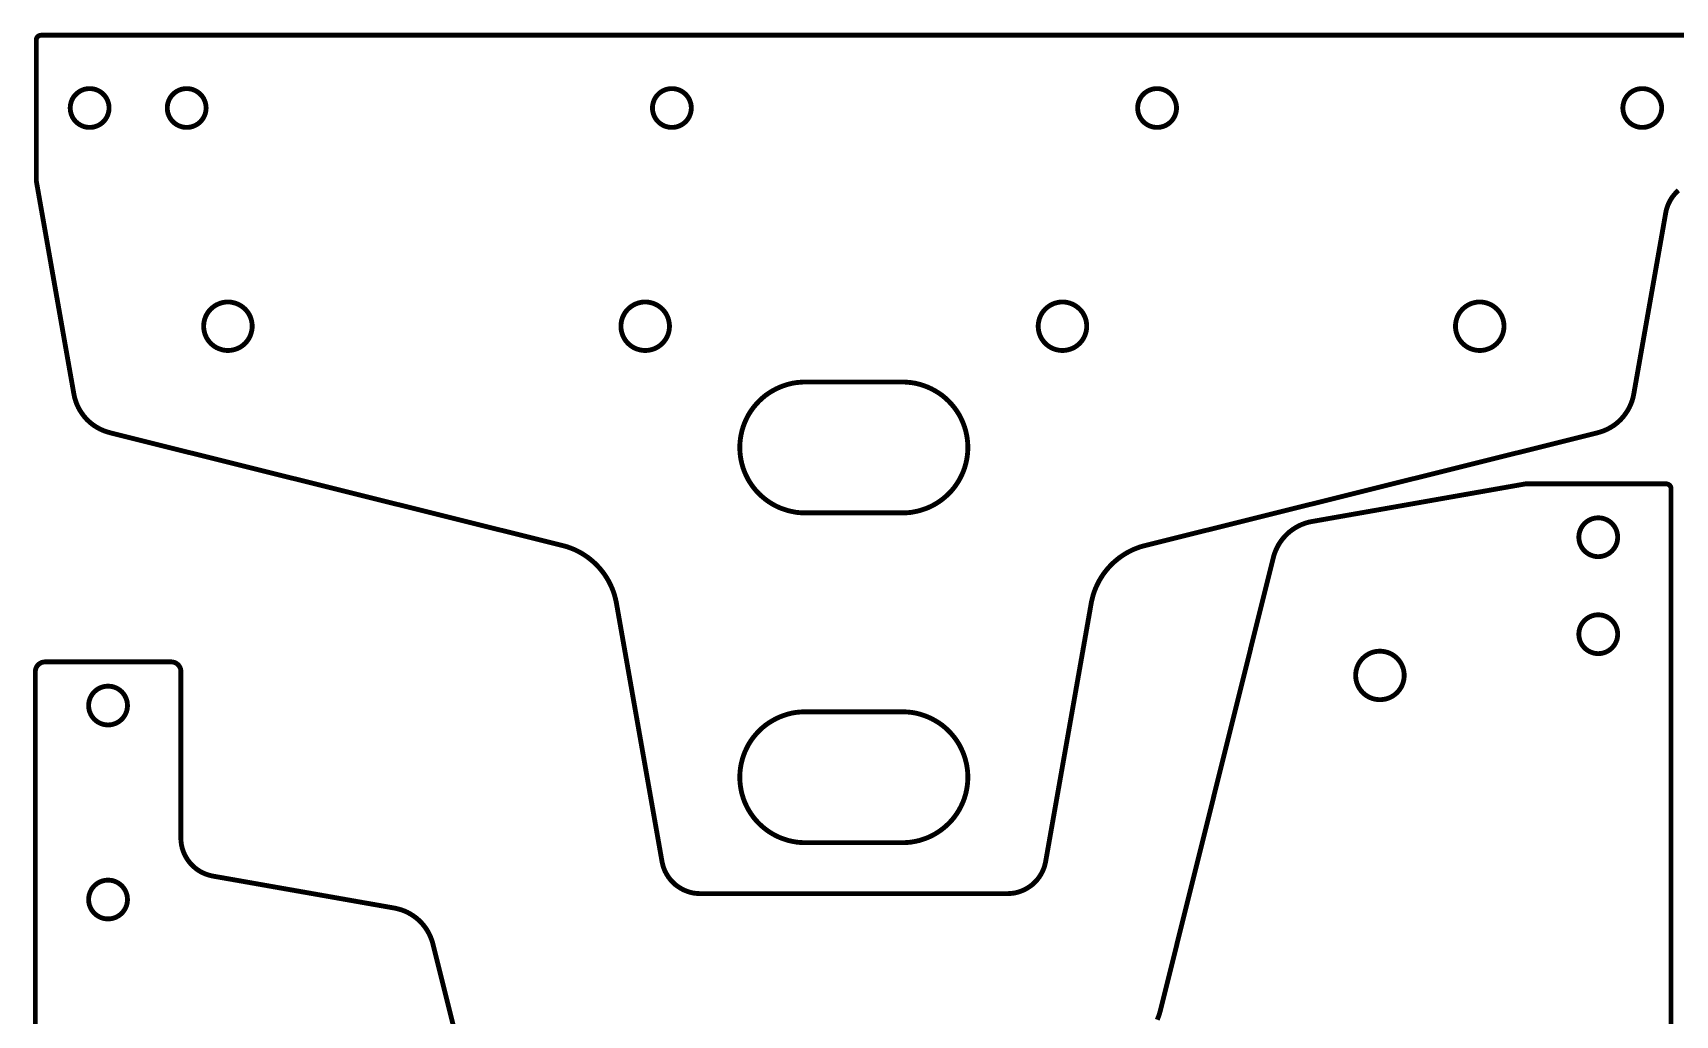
# Model space of a CAD drawing. Extents: x 0 to 1251, y 0 to 2501.
# Drawn here: x 612.3 to 950.8, y 1901 to 2103.6 of the extents above; entities that cross this region are included whole.
import ezdxf

# ---------------------------------------------------------------- set-up
doc = ezdxf.new("R2010")
doc.units = 0
doc.layers.get('0').update_dxf_attribs({"linetype": 'CONTINUOUS'})

msp = doc.modelspace()

# ---------------------------------------------------------------- linework, layer by layer
at = {"color": 0, "const_width": 1}
for points in [[(951.449, 2071.1), (951.065, 2070.74), (950.593, 2070.21), (950.169, 2069.67), (949.797, 2069.07), (949.475, 2068.46), (949.208, 2067.82), (948.999, 2067.15), (948.876, 2066.64), (948.846, 2066.46), (942.254, 2029.08), (942.224, 2028.9), (942.103, 2028.38), (941.903, 2027.68), (941.653, 2027.01), (941.356, 2026.36), (941.012, 2025.72), (940.625, 2025.13), (940.193, 2024.54), (939.843, 2024.14), (939.719, 2024), (939.597, 2023.86), (939.208, 2023.49), (938.663, 2023.01), (938.086, 2022.58), (937.482, 2022.21), (936.851, 2021.86), (936.196, 2021.57), (935.521, 2021.32), (935.001, 2021.17), (934.825, 2021.11), (841.574, 1997.86), (841.443, 1997.83), (841.05, 1997.72), (840.532, 1997.57), (840.021, 1997.39), (839.518, 1997.19), (839.024, 1996.99), (838.536, 1996.75), (838.058, 1996.5), (837.59, 1996.24), (837.131, 1995.96), (836.683, 1995.65), (836.244, 1995.35), (835.818, 1995.01), (835.403, 1994.67), (835, 1994.31), (834.61, 1993.93), (834.325, 1993.64), (834.233, 1993.54), (834.14, 1993.44), (833.869, 1993.14), (833.522, 1992.72), (833.19, 1992.29), (832.875, 1991.86), (832.576, 1991.4), (832.293, 1990.94), (832.028, 1990.49), (831.779, 1990), (831.547, 1989.51), (831.333, 1989.03), (831.137, 1988.53), (830.96, 1988.01), (830.799, 1987.5), (830.658, 1986.97), (830.535, 1986.44), (830.454, 1986.06), (830.431, 1985.92), (821.046, 1932.69), (821.015, 1932.51), (820.893, 1932), (820.682, 1931.33), (820.415, 1930.69), (820.094, 1930.08), (819.722, 1929.49), (819.299, 1928.94), (818.826, 1928.43), (818.443, 1928.07), (818.31, 1927.94), (818.175, 1927.83), (817.751, 1927.53), (817.162, 1927.15), (816.544, 1926.82), (815.903, 1926.56), (815.24, 1926.35), (814.561, 1926.19), (813.868, 1926.11), (813.342, 1926.08), (813.167, 1926.08), (749.857, 1926.08), (749.682, 1926.08), (749.156, 1926.11), (748.463, 1926.19), (747.783, 1926.35), (747.121, 1926.56), (746.479, 1926.82), (745.861, 1927.15), (745.272, 1927.53), (744.849, 1927.83), (744.715, 1927.94), (744.581, 1928.07), (744.197, 1928.43), (743.725, 1928.94), (743.301, 1929.49), (742.929, 1930.08), (742.608, 1930.69), (742.342, 1931.33), (742.131, 1932), (742.01, 1932.51), (741.979, 1932.69), (732.593, 1985.92), (732.569, 1986.06), (732.489, 1986.44), (732.367, 1986.97), (732.225, 1987.5), (732.065, 1988.01), (731.886, 1988.53), (731.69, 1989.03), (731.476, 1989.51), (731.244, 1990), (730.996, 1990.49), (730.731, 1990.94), (730.449, 1991.4), (730.149, 1991.86), (729.833, 1992.29), (729.501, 1992.72), (729.154, 1993.14), (728.883, 1993.44), (728.792, 1993.54), (728.699, 1993.64), (728.414, 1993.93), (728.024, 1994.31), (727.621, 1994.67), (727.206, 1995.01), (726.779, 1995.35), (726.342, 1995.65), (725.893, 1995.96), (725.435, 1996.24), (724.965, 1996.5), (724.488, 1996.75), (724.001, 1996.99), (723.506, 1997.19), (723.003, 1997.39), (722.492, 1997.57), (721.974, 1997.72), (721.582, 1997.83), (721.45, 1997.86), (628.199, 2021.11), (628.024, 2021.17), (627.504, 2021.32), (626.828, 2021.57), (626.174, 2021.86), (625.542, 2022.21), (624.938, 2022.58), (624.361, 2023.01), (623.815, 2023.49), (623.428, 2023.86), (623.304, 2024), (623.181, 2024.14), (622.831, 2024.54), (622.399, 2025.13), (622.011, 2025.72), (621.668, 2026.36), (621.371, 2027.01), (621.122, 2027.68), (620.921, 2028.38), (620.801, 2028.9), (620.769, 2029.08), (613.012, 2073.08), (613.012, 2102.08), (613.012, 2102.13), (613.032, 2102.28), (613.088, 2102.46), (613.181, 2102.64), (613.271, 2102.75), (613.306, 2102.79), (613.339, 2102.82), (613.457, 2102.92), (613.629, 2103), (613.817, 2103.06), (613.963, 2103.08), (614.012, 2103.08), (991.012, 2103.08)], [(844.054, 1900.07), (844.25, 1900.58), (844.428, 1901.08), (844.588, 1901.61), (844.694, 1902), (844.728, 1902.13), (867.978, 1995.39), (868.022, 1995.56), (868.178, 1996.08), (868.426, 1996.75), (868.724, 1997.4), (869.065, 1998.04), (869.451, 1998.64), (869.879, 1999.22), (870.35, 1999.76), (870.729, 2000.15), (870.861, 2000.28), (870.993, 2000.4), (871.407, 2000.75), (871.983, 2001.18), (872.589, 2001.57), (873.219, 2001.92), (873.872, 2002.21), (874.546, 2002.46), (875.238, 2002.67), (875.767, 2002.78), (875.944, 2002.81), (919.939, 2010.57), (948.939, 2010.57), (948.988, 2010.57), (949.135, 2010.56), (949.322, 2010.49), (949.494, 2010.4), (949.611, 2010.31), (949.646, 2010.28), (949.681, 2010.24), (949.771, 2010.13), (949.863, 2009.94), (949.919, 2009.76), (949.939, 2009.61), (949.939, 2009.57), (949.939, 1632.57)], [(612.824, 1971.86), (612.824, 1971.92), (612.833, 1972.07), (612.864, 1972.26), (612.914, 1972.46), (612.981, 1972.64), (613.065, 1972.82), (613.165, 1972.97), (613.281, 1973.13), (613.41, 1973.28), (613.551, 1973.4), (613.706, 1973.51), (613.871, 1973.61), (614.046, 1973.71), (614.229, 1973.76), (614.421, 1973.82), (614.619, 1973.85), (614.772, 1973.86), (614.824, 1973.86), (640.824, 1973.86), (640.872, 1973.86), (641.021, 1973.85), (641.215, 1973.82), (641.406, 1973.78), (641.589, 1973.71), (641.765, 1973.63), (641.933, 1973.53), (642.092, 1973.4), (642.203, 1973.31), (642.238, 1973.28), (642.272, 1973.24), (642.371, 1973.13), (642.488, 1972.97), (642.588, 1972.81), (642.671, 1972.63), (642.738, 1972.44), (642.785, 1972.25), (642.814, 1972.06), (642.824, 1971.9), (642.824, 1971.86), (642.81, 1937.57), (642.81, 1937.4), (642.84, 1936.88), (642.932, 1936.18), (643.082, 1935.5), (643.292, 1934.83), (643.557, 1934.19), (643.878, 1933.58), (644.253, 1932.99), (644.568, 1932.57), (644.681, 1932.43), (644.793, 1932.29), (645.156, 1931.92), (645.671, 1931.44), (646.222, 1931.01), (646.808, 1930.64), (647.425, 1930.32), (648.068, 1930.06), (648.735, 1929.85), (649.247, 1929.72), (649.421, 1929.69), (686.801, 1923.1), (686.979, 1923.07), (687.508, 1922.94), (688.2, 1922.75), (688.874, 1922.5), (689.528, 1922.21), (690.157, 1921.86), (690.762, 1921.47), (691.339, 1921.04), (691.753, 1920.69), (691.885, 1920.57), (692.018, 1920.44), (692.396, 1920.06), (692.867, 1919.51), (693.296, 1918.93), (693.682, 1918.33), (694.024, 1917.69), (694.319, 1917.04), (694.568, 1916.36), (694.725, 1915.85), (694.768, 1915.67), (718.018, 1822.42)], [(612.807, 1594.86), (612.807, 1971.86)]]:
    msp.add_lwpolyline(points, dxfattribs=at)
for points in [[(628.012, 2088.08), (628.012, 2087.97), (627.992, 2087.67), (627.931, 2087.28), (627.832, 2086.89), (627.697, 2086.53), (627.529, 2086.17), (627.329, 2085.85), (627.099, 2085.53), (626.84, 2085.25), (626.557, 2084.99), (626.249, 2084.76), (625.918, 2084.56), (625.569, 2084.39), (625.201, 2084.26), (624.818, 2084.15), (624.421, 2084.1), (624.114, 2084.08), (624.012, 2084.08), (623.91, 2084.08), (623.603, 2084.1), (623.206, 2084.15), (622.822, 2084.26), (622.456, 2084.39), (622.106, 2084.56), (621.775, 2084.76), (621.468, 2084.99), (621.183, 2085.25), (620.925, 2085.53), (620.694, 2085.85), (620.494, 2086.17), (620.326, 2086.53), (620.192, 2086.89), (620.093, 2087.28), (620.032, 2087.67), (620.012, 2087.97), (620.012, 2088.08), (620.012, 2088.18), (620.032, 2088.49), (620.093, 2088.89), (620.192, 2089.26), (620.326, 2089.64), (620.494, 2089.99), (620.694, 2090.32), (620.925, 2090.63), (621.183, 2090.9), (621.468, 2091.17), (621.775, 2091.39), (622.106, 2091.6), (622.456, 2091.76), (622.822, 2091.9), (623.206, 2092), (623.603, 2092.06), (623.91, 2092.08), (624.012, 2092.08), (624.114, 2092.08), (624.421, 2092.06), (624.818, 2092), (625.201, 2091.9), (625.569, 2091.76), (625.918, 2091.6), (626.249, 2091.39), (626.557, 2091.17), (626.84, 2090.9), (627.099, 2090.63), (627.329, 2090.32), (627.529, 2089.99), (627.697, 2089.64), (627.832, 2089.26), (627.931, 2088.89), (627.992, 2088.49), (628.012, 2088.18), (628.012, 2088.08)], [(648.012, 2088.08), (648.012, 2087.97), (647.992, 2087.67), (647.931, 2087.28), (647.832, 2086.89), (647.697, 2086.53), (647.529, 2086.17), (647.329, 2085.85), (647.099, 2085.53), (646.84, 2085.25), (646.557, 2084.99), (646.249, 2084.76), (645.918, 2084.56), (645.569, 2084.39), (645.201, 2084.26), (644.818, 2084.15), (644.421, 2084.1), (644.114, 2084.08), (644.012, 2084.08), (643.91, 2084.08), (643.603, 2084.1), (643.206, 2084.15), (642.822, 2084.26), (642.456, 2084.39), (642.106, 2084.56), (641.775, 2084.76), (641.468, 2084.99), (641.183, 2085.25), (640.925, 2085.53), (640.694, 2085.85), (640.494, 2086.17), (640.326, 2086.53), (640.192, 2086.89), (640.093, 2087.28), (640.032, 2087.67), (640.012, 2087.97), (640.012, 2088.08), (640.012, 2088.18), (640.032, 2088.49), (640.093, 2088.89), (640.192, 2089.26), (640.326, 2089.64), (640.494, 2089.99), (640.694, 2090.32), (640.925, 2090.63), (641.183, 2090.9), (641.468, 2091.17), (641.775, 2091.39), (642.106, 2091.6), (642.456, 2091.76), (642.822, 2091.9), (643.206, 2092), (643.603, 2092.06), (643.91, 2092.08), (644.012, 2092.08), (644.114, 2092.08), (644.421, 2092.06), (644.818, 2092), (645.201, 2091.9), (645.569, 2091.76), (645.918, 2091.6), (646.249, 2091.39), (646.557, 2091.17), (646.84, 2090.9), (647.099, 2090.63), (647.329, 2090.32), (647.529, 2089.99), (647.697, 2089.64), (647.832, 2089.26), (647.931, 2088.89), (647.992, 2088.49), (648.012, 2088.18), (648.012, 2088.08)], [(748.012, 2088.08), (748.012, 2087.97), (747.992, 2087.67), (747.931, 2087.28), (747.832, 2086.89), (747.697, 2086.53), (747.529, 2086.17), (747.329, 2085.85), (747.099, 2085.53), (746.84, 2085.25), (746.557, 2084.99), (746.249, 2084.76), (745.918, 2084.56), (745.569, 2084.39), (745.201, 2084.26), (744.818, 2084.15), (744.421, 2084.1), (744.114, 2084.08), (744.012, 2084.08), (743.91, 2084.08), (743.603, 2084.1), (743.206, 2084.15), (742.822, 2084.26), (742.456, 2084.39), (742.106, 2084.56), (741.775, 2084.76), (741.468, 2084.99), (741.183, 2085.25), (740.925, 2085.53), (740.694, 2085.85), (740.494, 2086.17), (740.326, 2086.53), (740.192, 2086.89), (740.093, 2087.28), (740.032, 2087.67), (740.012, 2087.97), (740.012, 2088.08), (740.012, 2088.18), (740.032, 2088.49), (740.093, 2088.89), (740.192, 2089.26), (740.326, 2089.64), (740.494, 2089.99), (740.694, 2090.32), (740.925, 2090.63), (741.183, 2090.9), (741.468, 2091.17), (741.775, 2091.39), (742.106, 2091.6), (742.456, 2091.76), (742.822, 2091.9), (743.206, 2092), (743.603, 2092.06), (743.91, 2092.08), (744.012, 2092.08), (744.114, 2092.08), (744.421, 2092.06), (744.818, 2092), (745.201, 2091.9), (745.569, 2091.76), (745.918, 2091.6), (746.249, 2091.39), (746.557, 2091.17), (746.84, 2090.9), (747.099, 2090.63), (747.329, 2090.32), (747.529, 2089.99), (747.697, 2089.64), (747.832, 2089.26), (747.931, 2088.89), (747.992, 2088.49), (748.012, 2088.18), (748.012, 2088.08)], [(848.012, 2088.08), (848.012, 2087.97), (847.992, 2087.67), (847.931, 2087.28), (847.832, 2086.89), (847.697, 2086.53), (847.529, 2086.17), (847.329, 2085.85), (847.099, 2085.53), (846.84, 2085.25), (846.557, 2084.99), (846.249, 2084.76), (845.918, 2084.56), (845.569, 2084.39), (845.201, 2084.26), (844.818, 2084.15), (844.421, 2084.1), (844.114, 2084.08), (844.012, 2084.08), (843.91, 2084.08), (843.603, 2084.1), (843.206, 2084.15), (842.822, 2084.26), (842.456, 2084.39), (842.106, 2084.56), (841.775, 2084.76), (841.468, 2084.99), (841.183, 2085.25), (840.925, 2085.53), (840.694, 2085.85), (840.494, 2086.17), (840.326, 2086.53), (840.192, 2086.89), (840.093, 2087.28), (840.032, 2087.67), (840.012, 2087.97), (840.012, 2088.08), (840.012, 2088.18), (840.032, 2088.49), (840.093, 2088.89), (840.192, 2089.26), (840.326, 2089.64), (840.494, 2089.99), (840.694, 2090.32), (840.925, 2090.63), (841.183, 2090.9), (841.468, 2091.17), (841.775, 2091.39), (842.106, 2091.6), (842.456, 2091.76), (842.822, 2091.9), (843.206, 2092), (843.603, 2092.06), (843.91, 2092.08), (844.012, 2092.08), (844.114, 2092.08), (844.421, 2092.06), (844.818, 2092), (845.201, 2091.9), (845.569, 2091.76), (845.918, 2091.6), (846.249, 2091.39), (846.557, 2091.17), (846.84, 2090.9), (847.099, 2090.63), (847.329, 2090.32), (847.529, 2089.99), (847.697, 2089.64), (847.832, 2089.26), (847.931, 2088.89), (847.992, 2088.49), (848.012, 2088.18), (848.012, 2088.08)], [(948.012, 2088.08), (948.012, 2087.97), (947.992, 2087.67), (947.931, 2087.28), (947.832, 2086.89), (947.697, 2086.53), (947.529, 2086.17), (947.329, 2085.85), (947.099, 2085.53), (946.84, 2085.25), (946.557, 2084.99), (946.249, 2084.76), (945.918, 2084.56), (945.569, 2084.39), (945.201, 2084.26), (944.818, 2084.15), (944.421, 2084.1), (944.114, 2084.08), (944.012, 2084.08), (943.91, 2084.08), (943.603, 2084.1), (943.206, 2084.15), (942.822, 2084.26), (942.456, 2084.39), (942.106, 2084.56), (941.775, 2084.76), (941.468, 2084.99), (941.183, 2085.25), (940.925, 2085.53), (940.694, 2085.85), (940.494, 2086.17), (940.326, 2086.53), (940.192, 2086.89), (940.093, 2087.28), (940.032, 2087.67), (940.012, 2087.97), (940.012, 2088.08), (940.012, 2088.18), (940.032, 2088.49), (940.093, 2088.89), (940.192, 2089.26), (940.326, 2089.64), (940.494, 2089.99), (940.694, 2090.32), (940.925, 2090.63), (941.183, 2090.9), (941.468, 2091.17), (941.775, 2091.39), (942.106, 2091.6), (942.456, 2091.76), (942.822, 2091.9), (943.206, 2092), (943.603, 2092.06), (943.91, 2092.08), (944.012, 2092.08), (944.114, 2092.08), (944.421, 2092.06), (944.818, 2092), (945.201, 2091.9), (945.569, 2091.76), (945.918, 2091.6), (946.249, 2091.39), (946.557, 2091.17), (946.84, 2090.9), (947.099, 2090.63), (947.329, 2090.32), (947.529, 2089.99), (947.697, 2089.64), (947.832, 2089.26), (947.931, 2088.89), (947.992, 2088.49), (948.012, 2088.18), (948.012, 2088.08)], [(657.512, 2043.08), (657.512, 2042.94), (657.486, 2042.57), (657.41, 2042.07), (657.287, 2041.6), (657.119, 2041.13), (656.908, 2040.69), (656.658, 2040.28), (656.371, 2039.9), (656.047, 2039.54), (655.693, 2039.22), (655.307, 2038.93), (654.896, 2038.68), (654.458, 2038.47), (653.999, 2038.31), (653.519, 2038.18), (653.024, 2038.1), (652.64, 2038.08), (652.512, 2038.08), (652.385, 2038.08), (652.001, 2038.1), (651.504, 2038.18), (651.025, 2038.31), (650.565, 2038.47), (650.129, 2038.68), (649.717, 2038.93), (649.332, 2039.22), (648.976, 2039.54), (648.654, 2039.9), (648.365, 2040.28), (648.115, 2040.69), (647.906, 2041.13), (647.736, 2041.6), (647.614, 2042.07), (647.537, 2042.57), (647.512, 2042.94), (647.512, 2043.08), (647.512, 2043.21), (647.537, 2043.58), (647.614, 2044.08), (647.736, 2044.57), (647.906, 2045.03), (648.115, 2045.46), (648.365, 2045.88), (648.654, 2046.26), (648.976, 2046.61), (649.332, 2046.93), (649.717, 2047.22), (650.129, 2047.47), (650.565, 2047.68), (651.025, 2047.85), (651.504, 2047.97), (652.001, 2048.06), (652.385, 2048.08), (652.512, 2048.08), (652.64, 2048.08), (653.024, 2048.06), (653.519, 2047.97), (653.999, 2047.85), (654.458, 2047.68), (654.896, 2047.47), (655.307, 2047.22), (655.693, 2046.93), (656.047, 2046.61), (656.371, 2046.26), (656.658, 2045.88), (656.908, 2045.46), (657.119, 2045.03), (657.287, 2044.57), (657.41, 2044.08), (657.486, 2043.58), (657.512, 2043.21), (657.512, 2043.08)], [(743.512, 2043.08), (743.512, 2042.94), (743.486, 2042.57), (743.41, 2042.07), (743.287, 2041.6), (743.119, 2041.13), (742.908, 2040.69), (742.658, 2040.28), (742.371, 2039.9), (742.047, 2039.54), (741.693, 2039.22), (741.307, 2038.93), (740.896, 2038.68), (740.458, 2038.47), (739.999, 2038.31), (739.519, 2038.18), (739.024, 2038.1), (738.64, 2038.08), (738.512, 2038.08), (738.385, 2038.08), (738.001, 2038.1), (737.504, 2038.18), (737.025, 2038.31), (736.565, 2038.47), (736.129, 2038.68), (735.717, 2038.93), (735.332, 2039.22), (734.976, 2039.54), (734.654, 2039.9), (734.365, 2040.28), (734.115, 2040.69), (733.906, 2041.13), (733.736, 2041.6), (733.614, 2042.07), (733.537, 2042.57), (733.512, 2042.94), (733.512, 2043.08), (733.512, 2043.21), (733.537, 2043.58), (733.614, 2044.08), (733.736, 2044.57), (733.906, 2045.03), (734.115, 2045.46), (734.365, 2045.88), (734.654, 2046.26), (734.976, 2046.61), (735.332, 2046.93), (735.717, 2047.22), (736.129, 2047.47), (736.565, 2047.68), (737.025, 2047.85), (737.504, 2047.97), (738.001, 2048.06), (738.385, 2048.08), (738.512, 2048.08), (738.64, 2048.08), (739.024, 2048.06), (739.519, 2047.97), (739.999, 2047.85), (740.458, 2047.68), (740.896, 2047.47), (741.307, 2047.22), (741.693, 2046.93), (742.047, 2046.61), (742.371, 2046.26), (742.658, 2045.88), (742.908, 2045.46), (743.119, 2045.03), (743.287, 2044.57), (743.41, 2044.08), (743.486, 2043.58), (743.512, 2043.21), (743.512, 2043.08)], [(829.512, 2043.08), (829.512, 2042.94), (829.486, 2042.57), (829.41, 2042.07), (829.287, 2041.6), (829.119, 2041.13), (828.908, 2040.69), (828.658, 2040.28), (828.371, 2039.9), (828.047, 2039.54), (827.693, 2039.22), (827.307, 2038.93), (826.896, 2038.68), (826.458, 2038.47), (825.999, 2038.31), (825.519, 2038.18), (825.024, 2038.1), (824.64, 2038.08), (824.512, 2038.08), (824.385, 2038.08), (824.001, 2038.1), (823.504, 2038.18), (823.025, 2038.31), (822.565, 2038.47), (822.129, 2038.68), (821.717, 2038.93), (821.332, 2039.22), (820.976, 2039.54), (820.654, 2039.9), (820.365, 2040.28), (820.115, 2040.69), (819.906, 2041.13), (819.736, 2041.6), (819.614, 2042.07), (819.537, 2042.57), (819.512, 2042.94), (819.512, 2043.08), (819.512, 2043.21), (819.537, 2043.58), (819.614, 2044.08), (819.736, 2044.57), (819.906, 2045.03), (820.115, 2045.46), (820.365, 2045.88), (820.654, 2046.26), (820.976, 2046.61), (821.332, 2046.93), (821.717, 2047.22), (822.129, 2047.47), (822.565, 2047.68), (823.025, 2047.85), (823.504, 2047.97), (824.001, 2048.06), (824.385, 2048.08), (824.512, 2048.08), (824.64, 2048.08), (825.024, 2048.06), (825.519, 2047.97), (825.999, 2047.85), (826.458, 2047.68), (826.896, 2047.47), (827.307, 2047.22), (827.693, 2046.93), (828.047, 2046.61), (828.371, 2046.26), (828.658, 2045.88), (828.908, 2045.46), (829.119, 2045.03), (829.287, 2044.57), (829.41, 2044.08), (829.486, 2043.58), (829.512, 2043.21), (829.512, 2043.08)], [(915.512, 2043.08), (915.512, 2042.94), (915.486, 2042.57), (915.41, 2042.07), (915.288, 2041.6), (915.119, 2041.13), (914.908, 2040.69), (914.658, 2040.28), (914.371, 2039.9), (914.047, 2039.54), (913.693, 2039.22), (913.307, 2038.93), (912.896, 2038.68), (912.458, 2038.47), (911.999, 2038.31), (911.519, 2038.18), (911.024, 2038.1), (910.64, 2038.08), (910.512, 2038.08), (910.385, 2038.08), (910.001, 2038.1), (909.504, 2038.18), (909.025, 2038.31), (908.565, 2038.47), (908.129, 2038.68), (907.717, 2038.93), (907.332, 2039.22), (906.976, 2039.54), (906.654, 2039.9), (906.365, 2040.28), (906.115, 2040.69), (905.906, 2041.13), (905.736, 2041.6), (905.614, 2042.07), (905.537, 2042.57), (905.512, 2042.94), (905.512, 2043.08), (905.512, 2043.21), (905.537, 2043.58), (905.614, 2044.08), (905.736, 2044.57), (905.906, 2045.03), (906.115, 2045.46), (906.365, 2045.88), (906.654, 2046.26), (906.976, 2046.61), (907.332, 2046.93), (907.717, 2047.22), (908.129, 2047.47), (908.565, 2047.68), (909.025, 2047.85), (909.504, 2047.97), (910.001, 2048.06), (910.385, 2048.08), (910.512, 2048.08), (910.64, 2048.08), (911.024, 2048.06), (911.519, 2047.97), (911.999, 2047.85), (912.458, 2047.68), (912.896, 2047.47), (913.307, 2047.22), (913.693, 2046.93), (914.047, 2046.61), (914.371, 2046.26), (914.658, 2045.88), (914.908, 2045.46), (915.119, 2045.03), (915.288, 2044.57), (915.41, 2044.08), (915.486, 2043.58), (915.512, 2043.21), (915.512, 2043.08)], [(771.512, 2031.58), (771.287, 2031.58), (770.613, 2031.54), (769.724, 2031.46), (768.849, 2031.32), (767.99, 2031.11), (767.149, 2030.85), (766.329, 2030.54), (765.532, 2030.18), (764.762, 2029.76), (764.019, 2029.31), (763.308, 2028.81), (762.629, 2028.25), (761.986, 2027.64), (761.382, 2027), (760.818, 2026.32), (760.296, 2025.6), (759.933, 2025.03), (759.821, 2024.83), (759.708, 2024.64), (759.397, 2024.03), (759.029, 2023.22), (758.718, 2022.39), (758.464, 2021.54), (758.267, 2020.68), (758.125, 2019.82), (758.04, 2018.96), (758.012, 2018.08), (758.04, 2017.21), (758.125, 2016.33), (758.267, 2015.47), (758.464, 2014.61), (758.718, 2013.76), (759.029, 2012.93), (759.397, 2012.13), (759.708, 2011.53), (759.821, 2011.33), (759.933, 2011.14), (760.296, 2010.57), (760.818, 2009.83), (761.382, 2009.15), (761.986, 2008.51), (762.629, 2007.92), (763.308, 2007.36), (764.019, 2006.85), (764.762, 2006.39), (765.532, 2005.97), (766.329, 2005.61), (767.149, 2005.31), (767.99, 2005.04), (768.849, 2004.85), (769.724, 2004.69), (770.613, 2004.61), (771.287, 2004.58), (771.512, 2004.58), (791.512, 2004.58), (791.738, 2004.58), (792.411, 2004.61), (793.3, 2004.69), (794.175, 2004.85), (795.035, 2005.04), (795.875, 2005.31), (796.694, 2005.61), (797.492, 2005.97), (798.262, 2006.39), (799.004, 2006.85), (799.717, 2007.36), (800.394, 2007.92), (801.037, 2008.51), (801.642, 2009.15), (802.207, 2009.83), (802.728, 2010.57), (803.09, 2011.14), (803.203, 2011.33), (803.315, 2011.53), (803.628, 2012.13), (803.994, 2012.93), (804.306, 2013.76), (804.56, 2014.61), (804.757, 2015.47), (804.899, 2016.33), (804.983, 2017.21), (805.012, 2018.08), (804.983, 2018.96), (804.899, 2019.82), (804.757, 2020.68), (804.56, 2021.54), (804.306, 2022.39), (803.994, 2023.22), (803.628, 2024.03), (803.315, 2024.64), (803.203, 2024.83), (803.09, 2025.03), (802.728, 2025.6), (802.207, 2026.32), (801.642, 2027), (801.037, 2027.64), (800.394, 2028.25), (799.717, 2028.81), (799.004, 2029.31), (798.262, 2029.76), (797.492, 2030.18), (796.694, 2030.54), (795.875, 2030.85), (795.035, 2031.11), (794.175, 2031.32), (793.3, 2031.46), (792.411, 2031.54), (791.738, 2031.58), (791.512, 2031.58), (771.512, 2031.58)], [(938.939, 1999.57), (938.939, 1999.47), (938.918, 1999.17), (938.858, 1998.76), (938.76, 1998.38), (938.625, 1998.01), (938.456, 1997.67), (938.256, 1997.33), (938.025, 1997.03), (937.768, 1996.74), (937.483, 1996.49), (937.175, 1996.25), (936.846, 1996.06), (936.496, 1995.89), (936.129, 1995.75), (935.746, 1995.65), (935.349, 1995.58), (935.042, 1995.57), (934.939, 1995.57), (934.837, 1995.57), (934.531, 1995.58), (934.133, 1995.65), (933.75, 1995.75), (933.382, 1995.89), (933.032, 1996.06), (932.703, 1996.25), (932.394, 1996.49), (932.111, 1996.74), (931.853, 1997.03), (931.622, 1997.33), (931.422, 1997.67), (931.253, 1998.01), (931.119, 1998.38), (931.021, 1998.76), (930.96, 1999.17), (930.939, 1999.47), (930.939, 1999.57), (930.939, 1999.67), (930.96, 1999.97), (931.021, 2000.38), (931.119, 2000.76), (931.253, 2001.13), (931.422, 2001.47), (931.622, 2001.81), (931.853, 2002.11), (932.111, 2002.4), (932.394, 2002.65), (932.703, 2002.89), (933.032, 2003.08), (933.382, 2003.25), (933.75, 2003.39), (934.133, 2003.49), (934.531, 2003.54), (934.837, 2003.57), (934.939, 2003.57), (935.042, 2003.57), (935.349, 2003.54), (935.746, 2003.49), (936.129, 2003.39), (936.496, 2003.25), (936.846, 2003.08), (937.175, 2002.89), (937.483, 2002.65), (937.768, 2002.4), (938.025, 2002.11), (938.256, 2001.81), (938.456, 2001.47), (938.625, 2001.13), (938.76, 2000.76), (938.858, 2000.38), (938.918, 1999.97), (938.939, 1999.67), (938.939, 1999.57)], [(938.939, 1979.57), (938.939, 1979.47), (938.918, 1979.17), (938.858, 1978.76), (938.76, 1978.38), (938.625, 1978.01), (938.456, 1977.67), (938.256, 1977.33), (938.025, 1977.03), (937.768, 1976.74), (937.483, 1976.49), (937.175, 1976.25), (936.846, 1976.06), (936.496, 1975.89), (936.129, 1975.75), (935.746, 1975.65), (935.349, 1975.58), (935.042, 1975.57), (934.939, 1975.57), (934.837, 1975.57), (934.531, 1975.58), (934.133, 1975.65), (933.75, 1975.75), (933.382, 1975.89), (933.032, 1976.06), (932.703, 1976.25), (932.394, 1976.49), (932.111, 1976.74), (931.853, 1977.03), (931.622, 1977.33), (931.422, 1977.67), (931.253, 1978.01), (931.119, 1978.38), (931.021, 1978.76), (930.96, 1979.17), (930.939, 1979.47), (930.939, 1979.57), (930.939, 1979.67), (930.96, 1979.97), (931.021, 1980.38), (931.119, 1980.76), (931.253, 1981.13), (931.422, 1981.47), (931.622, 1981.81), (931.853, 1982.11), (932.111, 1982.4), (932.394, 1982.65), (932.703, 1982.89), (933.032, 1983.08), (933.382, 1983.25), (933.75, 1983.39), (934.133, 1983.49), (934.531, 1983.54), (934.837, 1983.57), (934.939, 1983.57), (935.042, 1983.57), (935.349, 1983.54), (935.746, 1983.49), (936.129, 1983.39), (936.496, 1983.25), (936.846, 1983.08), (937.175, 1982.89), (937.483, 1982.65), (937.768, 1982.4), (938.025, 1982.11), (938.256, 1981.81), (938.456, 1981.47), (938.625, 1981.13), (938.76, 1980.76), (938.858, 1980.38), (938.918, 1979.97), (938.939, 1979.67), (938.939, 1979.57)], [(894.939, 1971.07), (894.939, 1970.94), (894.914, 1970.56), (894.838, 1970.06), (894.714, 1969.58), (894.546, 1969.13), (894.336, 1968.68), (894.085, 1968.28), (893.797, 1967.89), (893.475, 1967.53), (893.119, 1967.21), (892.735, 1966.92), (892.322, 1966.67), (891.885, 1966.46), (891.426, 1966.29), (890.947, 1966.17), (890.45, 1966.1), (890.067, 1966.07), (889.939, 1966.07), (889.811, 1966.07), (889.428, 1966.1), (888.932, 1966.17), (888.453, 1966.29), (887.993, 1966.46), (887.556, 1966.67), (887.143, 1966.92), (886.758, 1967.21), (886.404, 1967.53), (886.081, 1967.89), (885.793, 1968.28), (885.543, 1968.68), (885.332, 1969.13), (885.164, 1969.58), (885.04, 1970.06), (884.965, 1970.56), (884.939, 1970.94), (884.939, 1971.07), (884.939, 1971.19), (884.965, 1971.58), (885.04, 1972.08), (885.164, 1972.56), (885.332, 1973.01), (885.543, 1973.46), (885.793, 1973.86), (886.081, 1974.25), (886.404, 1974.61), (886.758, 1974.93), (887.143, 1975.21), (887.556, 1975.47), (887.993, 1975.68), (888.453, 1975.85), (888.932, 1975.97), (889.428, 1976.04), (889.811, 1976.07), (889.939, 1976.07), (890.067, 1976.07), (890.45, 1976.04), (890.947, 1975.97), (891.426, 1975.85), (891.885, 1975.68), (892.322, 1975.47), (892.735, 1975.21), (893.119, 1974.93), (893.475, 1974.61), (893.797, 1974.25), (894.085, 1973.86), (894.336, 1973.46), (894.546, 1973.01), (894.714, 1972.56), (894.838, 1972.08), (894.914, 1971.58), (894.939, 1971.19), (894.939, 1971.07)], [(631.807, 1964.86), (631.807, 1964.75), (631.786, 1964.44), (631.726, 1964.06), (631.628, 1963.67), (631.493, 1963.31), (631.325, 1962.96), (631.124, 1962.63), (630.894, 1962.32), (630.636, 1962.03), (630.351, 1961.78), (630.043, 1961.54), (629.714, 1961.35), (629.364, 1961.17), (628.997, 1961.04), (628.614, 1960.94), (628.217, 1960.88), (627.91, 1960.86), (627.807, 1960.86), (627.706, 1960.86), (627.399, 1960.88), (627.001, 1960.94), (626.618, 1961.04), (626.25, 1961.17), (625.9, 1961.35), (625.571, 1961.54), (625.262, 1961.78), (624.979, 1962.03), (624.721, 1962.32), (624.49, 1962.63), (624.29, 1962.96), (624.121, 1963.31), (623.988, 1963.67), (623.889, 1964.06), (623.828, 1964.44), (623.807, 1964.75), (623.807, 1964.86), (623.807, 1964.96), (623.828, 1965.26), (623.889, 1965.67), (623.988, 1966.04), (624.121, 1966.42), (624.29, 1966.76), (624.49, 1967.1), (624.721, 1967.4), (624.979, 1967.69), (625.262, 1967.94), (625.571, 1968.18), (625.9, 1968.38), (626.25, 1968.54), (626.618, 1968.68), (627.001, 1968.78), (627.399, 1968.83), (627.706, 1968.86), (627.807, 1968.86), (627.91, 1968.86), (628.217, 1968.83), (628.614, 1968.78), (628.997, 1968.68), (629.364, 1968.54), (629.714, 1968.38), (630.043, 1968.18), (630.351, 1967.94), (630.636, 1967.69), (630.894, 1967.4), (631.124, 1967.1), (631.325, 1966.76), (631.493, 1966.42), (631.628, 1966.04), (631.726, 1965.67), (631.786, 1965.26), (631.807, 1964.96), (631.807, 1964.86)], [(771.512, 1936.58), (771.287, 1936.58), (770.613, 1936.61), (769.724, 1936.69), (768.849, 1936.85), (767.99, 1937.04), (767.149, 1937.31), (766.329, 1937.61), (765.532, 1937.97), (764.762, 1938.39), (764.019, 1938.85), (763.308, 1939.36), (762.629, 1939.92), (761.986, 1940.51), (761.382, 1941.15), (760.818, 1941.83), (760.296, 1942.57), (759.933, 1943.14), (759.821, 1943.33), (759.708, 1943.53), (759.397, 1944.13), (759.029, 1944.93), (758.718, 1945.76), (758.464, 1946.61), (758.267, 1947.47), (758.125, 1948.33), (758.04, 1949.21), (758.012, 1950.08), (758.04, 1950.96), (758.125, 1951.82), (758.267, 1952.68), (758.464, 1953.54), (758.718, 1954.39), (759.029, 1955.22), (759.397, 1956.03), (759.708, 1956.64), (759.821, 1956.83), (759.933, 1957.03), (760.296, 1957.6), (760.818, 1958.32), (761.382, 1959), (761.986, 1959.64), (762.629, 1960.25), (763.308, 1960.81), (764.019, 1961.31), (764.762, 1961.76), (765.532, 1962.18), (766.329, 1962.54), (767.149, 1962.85), (767.99, 1963.11), (768.849, 1963.32), (769.724, 1963.46), (770.613, 1963.54), (771.287, 1963.58), (771.512, 1963.58), (791.512, 1963.58), (791.738, 1963.58), (792.411, 1963.54), (793.3, 1963.46), (794.175, 1963.32), (795.035, 1963.11), (795.875, 1962.85), (796.694, 1962.54), (797.492, 1962.18), (798.262, 1961.76), (799.004, 1961.31), (799.717, 1960.81), (800.394, 1960.25), (801.037, 1959.64), (801.642, 1959), (802.207, 1958.32), (802.728, 1957.6), (803.09, 1957.03), (803.203, 1956.83), (803.315, 1956.64), (803.628, 1956.03), (803.994, 1955.22), (804.306, 1954.39), (804.56, 1953.54), (804.757, 1952.68), (804.899, 1951.82), (804.983, 1950.96), (805.012, 1950.08), (804.983, 1949.21), (804.899, 1948.33), (804.757, 1947.47), (804.56, 1946.61), (804.306, 1945.76), (803.994, 1944.93), (803.628, 1944.13), (803.315, 1943.53), (803.203, 1943.33), (803.09, 1943.14), (802.728, 1942.57), (802.207, 1941.83), (801.642, 1941.15), (801.037, 1940.51), (800.394, 1939.92), (799.717, 1939.36), (799.004, 1938.85), (798.262, 1938.39), (797.492, 1937.97), (796.694, 1937.61), (795.875, 1937.31), (795.035, 1937.04), (794.175, 1936.85), (793.3, 1936.69), (792.411, 1936.61), (791.738, 1936.58), (791.512, 1936.58), (771.512, 1936.58)], [(631.807, 1924.86), (631.807, 1924.75), (631.786, 1924.44), (631.726, 1924.06), (631.628, 1923.67), (631.493, 1923.31), (631.325, 1922.96), (631.124, 1922.63), (630.894, 1922.32), (630.636, 1922.03), (630.351, 1921.78), (630.043, 1921.54), (629.714, 1921.35), (629.364, 1921.17), (628.997, 1921.04), (628.614, 1920.94), (628.217, 1920.88), (627.91, 1920.86), (627.807, 1920.86), (627.706, 1920.86), (627.399, 1920.88), (627.001, 1920.94), (626.618, 1921.04), (626.25, 1921.17), (625.9, 1921.35), (625.571, 1921.54), (625.262, 1921.78), (624.979, 1922.03), (624.721, 1922.32), (624.49, 1922.63), (624.29, 1922.96), (624.121, 1923.31), (623.988, 1923.67), (623.889, 1924.06), (623.828, 1924.44), (623.807, 1924.75), (623.807, 1924.86), (623.807, 1924.96), (623.828, 1925.26), (623.889, 1925.67), (623.988, 1926.04), (624.121, 1926.42), (624.29, 1926.76), (624.49, 1927.1), (624.721, 1927.4), (624.979, 1927.69), (625.262, 1927.94), (625.571, 1928.18), (625.9, 1928.38), (626.25, 1928.54), (626.618, 1928.68), (627.001, 1928.78), (627.399, 1928.83), (627.706, 1928.86), (627.807, 1928.86), (627.91, 1928.86), (628.217, 1928.83), (628.614, 1928.78), (628.997, 1928.68), (629.364, 1928.54), (629.714, 1928.38), (630.043, 1928.18), (630.351, 1927.94), (630.636, 1927.69), (630.894, 1927.4), (631.124, 1927.1), (631.325, 1926.76), (631.493, 1926.42), (631.628, 1926.04), (631.726, 1925.67), (631.786, 1925.26), (631.807, 1924.96), (631.807, 1924.86)]]:
    msp.add_lwpolyline(points, close=True, dxfattribs=at)

doc.saveas('drawing.dxf')
